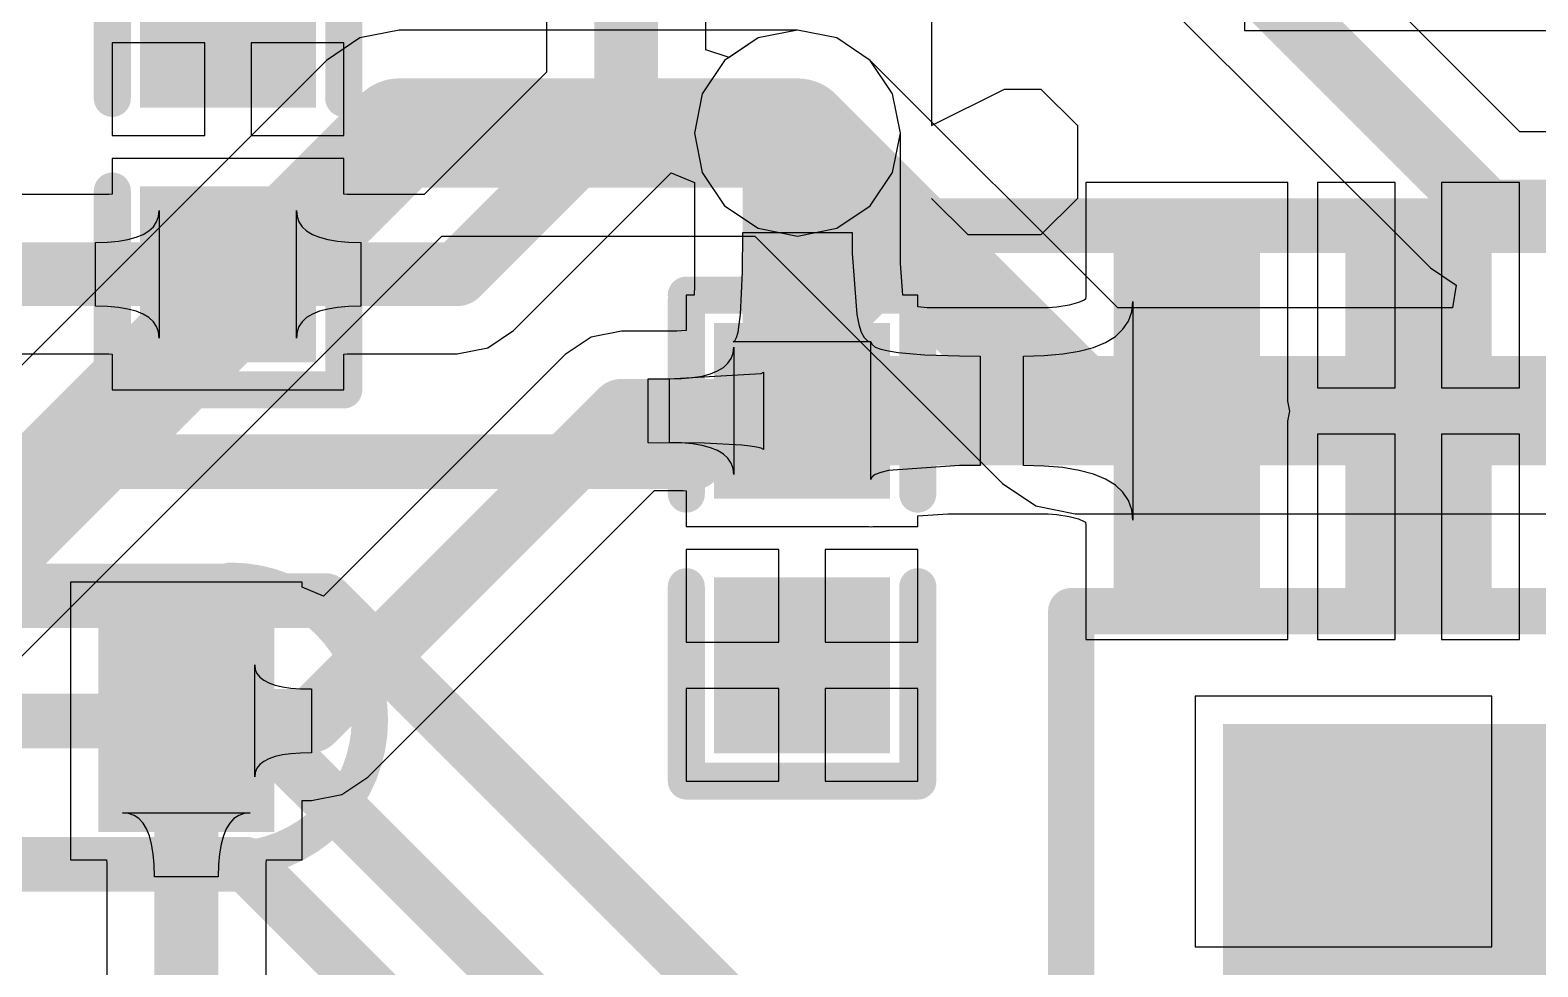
# Model space of a CAD drawing. Header units: millimetres. Extents: x 2.44 to 5.37, y 2.91 to 4.14.
# Drawn here: x 3.0812 to 3.407, y 3.4899 to 3.6922 of the extents above; entities that cross this region are included whole.
import ezdxf

# ---------------------------------------------------------------- set-up
doc = ezdxf.new("R2010")
doc.units = ezdxf.units.MM
doc.header["$MEASUREMENT"] = 0
for name, color, linetype in [('BottomLayer', 5, 'Continuous'), ('MidLayer1', 16, 'Continuous'), ('MidLayer2', 76, 'Continuous'), ('MultiLayer', 9, 'Continuous'), ('TopLayer', 1, 'Continuous'), ('TopOverlay', 2, 'Continuous'), ('TopPaste', 8, 'Continuous'), ('TopSolder', 216, 'Continuous'), ('ViaHoleLayer', 16, 'Continuous')]:
    doc.layers.add(name, color=color, linetype=linetype)

# ---------------------------------------------------------------- blocks, each defined once
blk = doc.blocks.new('C0603_2')
at = {"layer": 'TopLayer'}
for points in [[(-0.014, -0.008), (0.016, -0.008), (-0.014, 0.022), (0.016, 0.022)], [(0.041, -0.008), (0.071, -0.008), (0.041, 0.022), (0.071, 0.022)]]:
    blk.add_solid(points, dxfattribs=at)
at = {"layer": 'TopOverlay', "const_width": 0.008}
for points in [[(0.018, 0.032), (-0.024, 0.032)], [(-0.024, -0.018), (-0.024, 0.032)], [(0.038, 0.032), (0.08, 0.032)], [(0.081, -0.018), (0.081, 0.032)], [(0.018, -0.018), (-0.024, -0.018)], [(0.08, -0.018), (0.038, -0.018)]]:
    blk.add_lwpolyline(points, dxfattribs=at)
at = {"layer": 'TopOverlay', "const_width": 0.004}
for points in [[(-0.026, 0.032, 1), (-0.022, 0.032, 1)], [(-0.026, 0.032, 1), (-0.022, 0.032, 1)], [(0.016, 0.032, 1), (0.02, 0.032, 1)], [(0.036, 0.032, 1), (0.04, 0.032, 1)], [(0.078, 0.032, 1), (0.082, 0.032, 1)], [(0.079, 0.032, 1), (0.083, 0.032, 1)], [(-0.026, -0.018, 1), (-0.022, -0.018, 1)], [(-0.026, -0.018, 1), (-0.022, -0.018, 1)], [(0.016, -0.018, 1), (0.02, -0.018, 1)], [(0.036, -0.018, 1), (0.04, -0.018, 1)], [(0.078, -0.018, 1), (0.082, -0.018, 1)], [(0.079, -0.018, 1), (0.083, -0.018, 1)]]:
    blk.add_lwpolyline(points, format="xyb", close=True, dxfattribs=at)
at = {"layer": 'TopPaste'}
for points in [[(-0.014, -0.008), (0.016, -0.008), (-0.014, 0.022), (0.016, 0.022)], [(0.041, -0.008), (0.071, -0.008), (0.041, 0.022), (0.071, 0.022)]]:
    blk.add_solid(points, dxfattribs=at)
at = {"layer": 'TopSolder'}
for points in [[(-0.018, -0.012), (0.02, -0.012), (-0.018, 0.026), (0.02, 0.026)], [(0.037, -0.012), (0.075, -0.012), (0.037, 0.026), (0.075, 0.026)]]:
    blk.add_solid(points, dxfattribs=at)
blk = doc.blocks.new('C0603_12')
at = {"layer": 'TopLayer'}
for points in [[(-0.014, -0.008), (0.016, -0.008), (-0.014, 0.022), (0.016, 0.022)], [(0.041, -0.008), (0.071, -0.008), (0.041, 0.022), (0.071, 0.022)]]:
    blk.add_solid(points, dxfattribs=at)
at = {"layer": 'TopOverlay', "const_width": 0.008}
for points in [[(-0.024, 0.032), (0.018, 0.032)], [(-0.024, 0.032), (-0.024, -0.018)], [(0.038, 0.032), (0.08, 0.032)], [(0.081, 0.032), (0.081, -0.018)], [(-0.024, -0.018), (0.018, -0.018)], [(0.038, -0.018), (0.08, -0.018)]]:
    blk.add_lwpolyline(points, dxfattribs=at)
at = {"layer": 'TopOverlay', "const_width": 0.004}
for points in [[(-0.026, 0.032, 1), (-0.022, 0.032, 1)], [(-0.026, 0.032, 1), (-0.022, 0.032, 1)], [(0.016, 0.032, 1), (0.02, 0.032, 1)], [(0.036, 0.032, 1), (0.04, 0.032, 1)], [(0.078, 0.032, 1), (0.082, 0.032, 1)], [(0.079, 0.032, 1), (0.083, 0.032, 1)], [(-0.026, -0.018, 1), (-0.022, -0.018, 1)], [(-0.026, -0.018, 1), (-0.022, -0.018, 1)], [(0.016, -0.018, 1), (0.02, -0.018, 1)], [(0.036, -0.018, 1), (0.04, -0.018, 1)], [(0.078, -0.018, 1), (0.082, -0.018, 1)], [(0.079, -0.018, 1), (0.083, -0.018, 1)]]:
    blk.add_lwpolyline(points, format="xyb", close=True, dxfattribs=at)
at = {"layer": 'TopPaste'}
for points in [[(-0.014, -0.008), (0.016, -0.008), (-0.014, 0.022), (0.016, 0.022)], [(0.041, -0.008), (0.071, -0.008), (0.041, 0.022), (0.071, 0.022)]]:
    blk.add_solid(points, dxfattribs=at)
at = {"layer": 'TopSolder'}
for points in [[(-0.018, -0.012), (0.02, -0.012), (-0.018, 0.026), (0.02, 0.026)], [(0.037, -0.012), (0.075, -0.012), (0.037, 0.026), (0.075, 0.026)]]:
    blk.add_solid(points, dxfattribs=at)
blk = doc.blocks.new('LED_16')
at = {"layer": 'TopLayer'}
for points in [[(-0.045, -0.02), (-0.015, -0.02), (-0.045, 0.02), (-0.015, 0.02)], [(0.015, -0.02), (0.045, -0.02), (0.015, 0.02), (0.045, 0.02)]]:
    blk.add_solid(points, dxfattribs=at)
at = {"layer": 'TopOverlay'}
for points, const_width in [([(-0.09031, 0.01956), (-0.09031, 0.02956)], 0.01), ([(-0.03925, 0.03), (0.03949, 0.03)], 0.00787), ([(-0.09031, -0.03044), (-0.09031, 0.01956)], 0.01), ([(-0.03925, -0.03), (0.03949, -0.03)], 0.00787)]:
    blk.add_lwpolyline(points, dxfattribs=dict(at, const_width=const_width))
for points, const_width in [([(-0.09281, 0.02956, 1), (-0.08781, 0.02956, 1)], 0.005), ([(-0.04122, 0.03, 1), (-0.03728, 0.03, 1)], 0.00394), ([(-0.04122, 0.03, 1), (-0.03728, 0.03, 1)], 0.00394), ([(0.03752, 0.03028, 1), (0.04146, 0.03028, 1)], 0.00394), ([(0.03752, 0.03, 1), (0.04146, 0.03, 1)], 0.00394), ([(-0.09281, 0.01956, 1), (-0.08781, 0.01956, 1)], 0.005), ([(-0.09281, 0.01956, 1), (-0.08781, 0.01956, 1)], 0.005), ([(-0.09281, -0.03044, 1), (-0.08781, -0.03044, 1)], 0.005), ([(-0.04122, -0.03, 1), (-0.03728, -0.03, 1)], 0.00394), ([(-0.04122, -0.03028, 1), (-0.03728, -0.03028, 1)], 0.00394), ([(0.03752, -0.03, 1), (0.04146, -0.03, 1)], 0.00394), ([(0.03752, -0.03, 1), (0.04146, -0.03, 1)], 0.00394)]:
    blk.add_lwpolyline(points, format="xyb", close=True, dxfattribs=dict(at, const_width=const_width))
at = {"layer": 'TopOverlay', "const_width": 0.00787}
for points in [[(-0.03925, -0.03028, -1), (-0.03925, 0.03)], [(0.03949, 0.03028, -1), (0.03949, -0.03)]]:
    blk.add_lwpolyline(points, format="xyb", dxfattribs=at)
at = {"layer": 'TopPaste'}
for points in [[(-0.045, -0.02), (-0.015, -0.02), (-0.045, 0.02), (-0.015, 0.02)], [(0.015, -0.02), (0.045, -0.02), (0.015, 0.02), (0.045, 0.02)]]:
    blk.add_solid(points, dxfattribs=at)
at = {"layer": 'TopSolder'}
for points in [[(-0.049, -0.024), (-0.011, -0.024), (-0.049, 0.024), (-0.011, 0.024)], [(0.011, -0.024), (0.049, -0.024), (0.011, 0.024), (0.049, 0.024)]]:
    blk.add_solid(points, dxfattribs=at)
blk = doc.blocks.new('TP4056_44')
at = {"layer": 'TopLayer'}
for points in [[(-0.15731, 0.11834), (-0.07857, 0.11834), (-0.15731, 0.14196), (-0.07857, 0.14196)], [(0.0808, 0.11834), (0.15954, 0.11834), (0.0808, 0.14196), (0.15954, 0.14196)], [(-0.04636, -0.00806), (0.05206, -0.00806), (-0.04636, 0.11006), (0.05206, 0.11006)], [(-0.15731, 0.06834), (-0.07857, 0.06834), (-0.15731, 0.09196), (-0.07857, 0.09196)], [(0.0808, 0.06834), (0.15954, 0.06834), (0.0808, 0.09196), (0.15954, 0.09196)], [(-0.15731, 0.01834), (-0.07857, 0.01834), (-0.15731, 0.04196), (-0.07857, 0.04196)], [(0.0808, 0.01834), (0.15954, 0.01834), (0.0808, 0.04196), (0.15954, 0.04196)], [(-0.15731, -0.03166), (-0.07857, -0.03166), (-0.15731, -0.00804), (-0.07857, -0.00804)], [(0.0808, -0.03166), (0.15954, -0.03166), (0.0808, -0.00804), (0.15954, -0.00804)]]:
    blk.add_solid(points, dxfattribs=at)
at = {"layer": 'TopOverlay', "const_width": 0.01}
for points in [[(-0.02215, 0.15515), (-0.07471, 0.15515)], [(-0.07471, -0.04485), (-0.07471, 0.15515)], [(0.07647, 0.15515), (0.02785, 0.15515)], [(0.07647, -0.04485), (0.07647, 0.15515)], [(0.07647, -0.04485), (-0.07471, -0.04485)]]:
    blk.add_lwpolyline(points, dxfattribs=at)
at = {"layer": 'TopOverlay', "const_width": 0.005}
for points in [[(-0.07721, 0.15515, 1), (-0.07221, 0.15515, 1)], [(-0.07721, 0.15515, 1), (-0.07221, 0.15515, 1)], [(-0.02465, 0.15515, 1), (-0.01965, 0.15515, 1)], [(-0.02465, 0.15515, 1), (-0.01965, 0.15515, 1)], [(0.02535, 0.15515, 1), (0.03035, 0.15515, 1)], [(0.02535, 0.15515, 1), (0.03035, 0.15515, 1)], [(0.07397, 0.15515, 1), (0.07897, 0.15515, 1)], [(0.07397, 0.15515, 1), (0.07897, 0.15515, 1)], [(-0.07721, -0.04485, 1), (-0.07221, -0.04485, 1)], [(-0.07721, -0.04485, 1), (-0.07221, -0.04485, 1)], [(0.07397, -0.04485, 1), (0.07897, -0.04485, 1)], [(0.07397, -0.04485, 1), (0.07897, -0.04485, 1)]]:
    blk.add_lwpolyline(points, format="xyb", close=True, dxfattribs=at)
at = {"layer": 'TopOverlay', "const_width": 0.01}
blk.add_lwpolyline([(0.02785, 0.15515, -1), (-0.02215, 0.15515)], format="xyb", dxfattribs=at)
at = {"layer": 'TopPaste'}
for points in [[(-0.15731, 0.11834), (-0.07857, 0.11834), (-0.15731, 0.14196), (-0.07857, 0.14196)], [(0.0808, 0.11834), (0.15954, 0.11834), (0.0808, 0.14196), (0.15954, 0.14196)], [(-0.04636, -0.00806), (0.05206, -0.00806), (-0.04636, 0.11006), (0.05206, 0.11006)], [(-0.15731, 0.06834), (-0.07857, 0.06834), (-0.15731, 0.09196), (-0.07857, 0.09196)], [(0.0808, 0.06834), (0.15954, 0.06834), (0.0808, 0.09196), (0.15954, 0.09196)], [(-0.15731, 0.01834), (-0.07857, 0.01834), (-0.15731, 0.04196), (-0.07857, 0.04196)], [(0.0808, 0.01834), (0.15954, 0.01834), (0.0808, 0.04196), (0.15954, 0.04196)], [(-0.15731, -0.03166), (-0.07857, -0.03166), (-0.15731, -0.00804), (-0.07857, -0.00804)], [(0.0808, -0.03166), (0.15954, -0.03166), (0.0808, -0.00804), (0.15954, -0.00804)]]:
    blk.add_solid(points, dxfattribs=at)
at = {"layer": 'TopSolder'}
for points in [[(-0.16131, 0.11434), (-0.07457, 0.11434), (-0.16131, 0.14596), (-0.07457, 0.14596)], [(0.0768, 0.11434), (0.16354, 0.11434), (0.0768, 0.14596), (0.16354, 0.14596)], [(-0.05036, -0.01206), (0.05606, -0.01206), (-0.05036, 0.11406), (0.05606, 0.11406)], [(-0.16131, 0.06434), (-0.07457, 0.06434), (-0.16131, 0.09596), (-0.07457, 0.09596)], [(0.0768, 0.06434), (0.16354, 0.06434), (0.0768, 0.09596), (0.16354, 0.09596)], [(-0.16131, 0.01434), (-0.07457, 0.01434), (-0.16131, 0.04596), (-0.07457, 0.04596)], [(0.0768, 0.01434), (0.16354, 0.01434), (0.0768, 0.04596), (0.16354, 0.04596)], [(-0.16131, -0.03566), (-0.07457, -0.03566), (-0.16131, -0.00404), (-0.07457, -0.00404)], [(0.0768, -0.03566), (0.16354, -0.03566), (0.0768, -0.00404), (0.16354, -0.00404)]]:
    blk.add_solid(points, dxfattribs=at)

msp = doc.modelspace()

# ---------------------------------------------------------------- linework, layer by layer
at = {"layer": 'BottomLayer'}
for p, q in [((3.40305, 3.6703), (3.34018, 3.73318)), ((3.32087, 3.70378), (3.38374, 3.6409)), ((3.15249, 3.69055), (3.14528, 3.68572)), ((3.161, 3.69224), (3.15249, 3.69055)), ((3.247, 3.69224), (3.161, 3.69224)), ((3.161, 3.69224), (3.161, 3.69224)), ((3.25551, 3.69055), (3.247, 3.69224)), ((3.247, 3.69224), (3.247, 3.69224)), ((3.26272, 3.68572), (3.25551, 3.69055)), ((3.14527, 3.68572), (2.98428, 3.52472)), ((3.14528, 3.68572), (3.14527, 3.68572)), ((3.31621, 3.63224), (3.26272, 3.68572)), ((3.70317, 3.6703), (3.40305, 3.6703)), ((3.02224, 3.49979), (3.17021, 3.64776)), ((3.17021, 3.64776), (3.23779, 3.64776)), ((3.23779, 3.64776), (3.29127, 3.59428)), ((3.38374, 3.6409), (3.38933, 3.63717)), ((3.38933, 3.63717), (3.38849, 3.63224)), ((3.38849, 3.63224), (3.31621, 3.63224)), ((3.29127, 3.59428), (3.29128, 3.59428)), ((3.29128, 3.59428), (3.29849, 3.58945)), ((3.29849, 3.58945), (3.307, 3.58776)), ((3.307, 3.58776), (3.307, 3.58776)), ((3.307, 3.58776), (3.45279, 3.58776))]:
    msp.add_line(p, q, dxfattribs=at)
for points, const_width in [([(3.328, 3.721), (3.39592, 3.65308)], 0.01378), ([(3, 3.509), (3.161, 3.67)], 0.02362), ([(3.161, 3.67), (3.247, 3.67)], 0.02362), ([(3.247, 3.67), (3.307, 3.61)], 0.02362), ([(3.39592, 3.65308), (3.76309, 3.65308)], 0.01378), ([(3.307, 3.61), (3.462, 3.61)], 0.02362)]:
    msp.add_lwpolyline(points, dxfattribs=dict(at, const_width=const_width))
for points, const_width in [([(3.15509, 3.67, 1), (3.16691, 3.67, 1)], 0.01181), ([(3.15509, 3.67, 1), (3.16691, 3.67, 1)], 0.01181), ([(3.24109, 3.67, 1), (3.25291, 3.67, 1)], 0.01181), ([(3.24109, 3.67, 1), (3.25291, 3.67, 1)], 0.01181), ([(3.24109, 3.67, 1), (3.25291, 3.67, 1)], 0.01181), ([(3.39248, 3.65308, 1), (3.39937, 3.65308, 1)], 0.00689), ([(3.39248, 3.65308, 1), (3.39937, 3.65308, 1)], 0.00689), ([(3.30109, 3.61, 1), (3.31291, 3.61, 1)], 0.01181), ([(3.30109, 3.61, 1), (3.31291, 3.61, 1)], 0.01181)]:
    msp.add_lwpolyline(points, format="xyb", close=True, dxfattribs=dict(at, const_width=const_width))
at = {"layer": 'MidLayer1'}
for p, q in [((3.23849, 3.69055), (3.23128, 3.68572)), ((3.247, 3.69224), (3.23849, 3.69055)), ((3.25551, 3.69055), (3.247, 3.69224)), ((3.26272, 3.68572), (3.25551, 3.69055)), ((3.23128, 3.68572), (3.22645, 3.67851)), ((3.26755, 3.67851), (3.26272, 3.68572)), ((3.22645, 3.67851), (3.22476, 3.67)), ((3.26924, 3.67), (3.26755, 3.67851)), ((3.22476, 3.67), (3.22645, 3.66149)), ((3.26755, 3.66149), (3.26924, 3.67)), ((3.22645, 3.66149), (3.23128, 3.65428)), ((3.26272, 3.65428), (3.26755, 3.66149)), ((3.23128, 3.65428), (3.23849, 3.64945)), ((3.25551, 3.64945), (3.26272, 3.65428)), ((3.23849, 3.64945), (3.247, 3.64776)), ((3.247, 3.64776), (3.25551, 3.64945))]:
    msp.add_line(p, q, dxfattribs=at)
at = {"layer": 'MidLayer1', "const_width": 0.01181}
msp.add_lwpolyline([(3.24109, 3.67, 1), (3.25291, 3.67, 1)], format="xyb", close=True, dxfattribs=at)
at = {"layer": 'MidLayer2'}
for points, const_width in [([(3.24109, 3.67, 1), (3.25291, 3.67, 1)], 0.01181), ([(3.27305, 3.65, 1), (3.27895, 3.65, 1)], 0.00591), ([(3.27305, 3.65, 1), (3.27895, 3.65, 1)], 0.00591), ([(3.22205, 3.599, 1), (3.22795, 3.599, 1)], 0.00591), ([(3.22205, 3.599, 1), (3.22795, 3.599, 1)], 0.00591), ([(3.14205, 3.569, 1), (3.14795, 3.569, 1)], 0.00591), ([(3.14205, 3.569, 1), (3.14795, 3.569, 1)], 0.00591), ([(3.12605, 3.543, 1), (3.13195, 3.543, 1)], 0.00591), ([(3.12605, 3.543, 1), (3.13195, 3.543, 1)], 0.00591), ([(3.12505, 3.512, 1), (3.13095, 3.512, 1)], 0.00591), ([(3.12505, 3.512, 1), (3.13095, 3.512, 1)], 0.00591)]:
    msp.add_lwpolyline(points, format="xyb", close=True, dxfattribs=dict(at, const_width=const_width))
at = {"layer": 'MidLayer2', "const_width": 0.01181}
for points in [[(3.225, 3.599), (3.276, 3.65)], [(3.276, 3.65), (3.865, 3.65)], [(2.981, 3.599), (3.225, 3.599)], [(2.653, 3.569), (3.145, 3.569)], [(3.145, 3.569), (3.434, 3.28)], [(2.673, 3.543), (3.129, 3.543)], [(3.129, 3.543), (3.421, 3.251)], [(2.703, 3.512), (3.128, 3.512)], [(3.128, 3.512), (3.413, 3.227)]]:
    msp.add_lwpolyline(points, dxfattribs=at)
at = {"layer": 'MultiLayer', "const_width": 0.01181}
msp.add_lwpolyline([(3.24109, 3.67, 1), (3.25291, 3.67, 1)], format="xyb", close=True, dxfattribs=at)
at = {"layer": 'TopLayer'}
for p, q in [((3.3436, 3.81061), (3.3436, 3.69218)), ((3.19278, 3.70678), (3.19278, 3.68313)), ((3.22722, 3.68797), (3.22722, 3.70746)), ((3.23849, 3.69055), (3.23222, 3.68636)), ((3.247, 3.69224), (3.23849, 3.69055)), ((3.25551, 3.69055), (3.247, 3.69224)), ((3.26272, 3.68572), (3.25551, 3.69055)), ((3.3436, 3.69218), (3.42671, 3.69218)), ((3.119, 3.6895), (3.099, 3.6895)), ((3.099, 3.6895), (3.099, 3.6695)), ((3.119, 3.6695), (3.119, 3.6895)), ((3.149, 3.6895), (3.129, 3.6895)), ((3.129, 3.6895), (3.129, 3.6695)), ((3.149, 3.6695), (3.149, 3.6895)), ((3.23222, 3.68636), (3.22722, 3.68797)), ((3.26755, 3.67851), (3.26272, 3.68572)), ((3.19278, 3.68313), (3.16637, 3.65672)), ((3.26924, 3.67), (3.26755, 3.67851)), ((3.099, 3.6695), (3.119, 3.6695)), ((3.129, 3.6695), (3.149, 3.6695)), ((3.26924, 3.64181), (3.26924, 3.67)), ((3.149, 3.6645), (3.099, 3.6645)), ((3.099, 3.6645), (3.099, 3.65679)), ((3.149, 3.65678), (3.149, 3.6645)), ((3.18568, 3.62732), (3.21976, 3.66141)), ((3.21976, 3.66141), (3.22476, 3.65934)), ((3.22476, 3.65934), (3.22476, 3.63709)), ((3.35296, 3.65931), (3.30934, 3.65931)), ((3.30934, 3.65931), (3.30934, 3.63475)), ((3.35296, 3.61209), (3.35296, 3.65931)), ((3.37615, 3.65931), (3.35934, 3.65931)), ((3.35934, 3.65931), (3.35934, 3.61494)), ((3.37615, 3.61494), (3.37615, 3.65931)), ((3.40296, 3.65931), (3.38615, 3.65931)), ((3.38615, 3.65931), (3.38615, 3.61494)), ((3.40296, 3.61494), (3.40296, 3.65931)), ((3.09826, 3.65672), (3.07474, 3.65672)), ((3.099, 3.65679), (3.09826, 3.65672)), ((3.14971, 3.65672), (3.149, 3.65678)), ((3.16637, 3.65672), (3.14971, 3.65672)), ((3.10857, 3.6508), (3.10898, 3.65197)), ((3.10898, 3.65197), (3.10912, 3.65328)), ((3.10912, 3.65328), (3.10912, 3.62572)), ((3.13876, 3.62572), (3.13876, 3.65328)), ((3.13876, 3.65328), (3.1389, 3.65197)), ((3.1389, 3.65197), (3.13932, 3.6508)), ((3.10416, 3.64749), (3.10568, 3.64811)), ((3.10568, 3.64811), (3.10692, 3.64887)), ((3.10692, 3.64887), (3.10788, 3.64977)), ((3.10788, 3.64977), (3.10857, 3.6508)), ((3.13932, 3.6508), (3.14001, 3.64977)), ((3.14001, 3.64977), (3.14098, 3.64887)), ((3.14098, 3.64887), (3.14223, 3.64811)), ((3.14223, 3.64811), (3.14376, 3.64749)), ((3.23511, 3.64), (3.23519, 3.6485)), ((3.23519, 3.6485), (3.25881, 3.6485)), ((3.25881, 3.6485), (3.25885, 3.64401)), ((3.09534, 3.64639), (3.09796, 3.64646)), ((3.09534, 3.63261), (3.09534, 3.64639)), ((3.09796, 3.64646), (3.1003, 3.64666)), ((3.1003, 3.64666), (3.10237, 3.64701)), ((3.10237, 3.64701), (3.10416, 3.64749)), ((3.14376, 3.64749), (3.14557, 3.64701)), ((3.14557, 3.64701), (3.14766, 3.64666)), ((3.14766, 3.64666), (3.15002, 3.64646)), ((3.15002, 3.64646), (3.15266, 3.64639)), ((3.15266, 3.64639), (3.15266, 3.63261)), ((3.25885, 3.64401), (3.25983, 3.63079)), ((3.26974, 3.635), (3.26924, 3.64181)), ((3.23467, 3.63079), (3.23511, 3.64)), ((3.22466, 3.635), (3.223, 3.635)), ((3.223, 3.635), (3.223, 3.62734)), ((3.22476, 3.63709), (3.22466, 3.635)), ((3.273, 3.635), (3.26974, 3.635)), ((3.273, 3.63245), (3.273, 3.635)), ((3.09796, 3.63254), (3.09534, 3.63261)), ((3.1003, 3.63233), (3.09796, 3.63254)), ((3.10237, 3.63199), (3.1003, 3.63233)), ((3.10416, 3.63151), (3.10237, 3.63199)), ((3.14557, 3.63199), (3.14376, 3.63151)), ((3.14766, 3.63233), (3.14557, 3.63199)), ((3.15002, 3.63254), (3.14766, 3.63233)), ((3.15266, 3.63261), (3.15002, 3.63254)), ((3.27506, 3.63227), (3.273, 3.63245)), ((3.276, 3.63224), (3.27506, 3.63227)), ((3.30116, 3.63224), (3.276, 3.63224)), ((3.30305, 3.63241), (3.30116, 3.63224)), ((3.30572, 3.63285), (3.30305, 3.63241)), ((3.30769, 3.63338), (3.30572, 3.63285)), ((3.30894, 3.63389), (3.30769, 3.63338)), ((3.30926, 3.63409), (3.30894, 3.63389)), ((3.30932, 3.63469), (3.30926, 3.63409)), ((3.30934, 3.63475), (3.30932, 3.63469)), ((3.31922, 3.63138), (3.31946, 3.63362)), ((3.31946, 3.63362), (3.31946, 3.58638)), ((3.10568, 3.63089), (3.10416, 3.63151)), ((3.10692, 3.63013), (3.10568, 3.63089)), ((3.10788, 3.62923), (3.10692, 3.63013)), ((3.10857, 3.6282), (3.10788, 3.62923)), ((3.14001, 3.62923), (3.13932, 3.6282)), ((3.14098, 3.63013), (3.14001, 3.62923)), ((3.14223, 3.63089), (3.14098, 3.63013)), ((3.14376, 3.63151), (3.14223, 3.63089)), ((3.23418, 3.62701), (3.23444, 3.62866)), ((3.23444, 3.62866), (3.23467, 3.63079)), ((3.25983, 3.63079), (3.26028, 3.62866)), ((3.26028, 3.62866), (3.2608, 3.62701)), ((3.31733, 3.6276), (3.31851, 3.62937)), ((3.31851, 3.62937), (3.31922, 3.63138)), ((3.10898, 3.62703), (3.10857, 3.6282)), ((3.10912, 3.62572), (3.10898, 3.62703)), ((3.1389, 3.62703), (3.13876, 3.62572)), ((3.13932, 3.6282), (3.1389, 3.62703)), ((3.18009, 3.62359), (3.18568, 3.62732)), ((3.20241, 3.62591), (3.19682, 3.62218)), ((3.209, 3.62722), (3.20241, 3.62591)), ((3.22098, 3.62722), (3.209, 3.62722)), ((3.223, 3.62734), (3.22098, 3.62722)), ((3.23312, 3.62488), (3.23351, 3.62512)), ((3.23351, 3.62512), (3.23386, 3.62582)), ((3.23386, 3.62582), (3.23418, 3.62701)), ((3.2608, 3.62701), (3.26142, 3.62582)), ((3.26142, 3.62582), (3.26211, 3.62512)), ((3.26211, 3.62512), (3.26288, 3.62488)), ((3.31355, 3.62476), (3.31568, 3.62606)), ((3.31568, 3.62606), (3.31733, 3.6276)), ((3.07474, 3.62228), (3.09826, 3.62228)), ((3.09826, 3.62228), (3.099, 3.62221)), ((3.099, 3.62221), (3.099, 3.6145)), ((3.19682, 3.62218), (3.14462, 3.56997)), ((3.149, 3.62222), (3.14971, 3.62228)), ((3.149, 3.6145), (3.149, 3.62222)), ((3.14971, 3.62228), (3.1735, 3.62228)), ((3.1735, 3.62228), (3.18009, 3.62359)), ((3.23268, 3.6213), (3.2331, 3.62247)), ((3.2331, 3.62247), (3.23324, 3.62378)), ((3.26288, 3.62488), (3.23312, 3.62488)), ((3.23324, 3.62378), (3.23324, 3.59622)), ((3.26288, 3.59512), (3.26288, 3.62488)), ((3.26288, 3.62488), (3.26312, 3.6243)), ((3.26312, 3.6243), (3.26382, 3.62378)), ((3.26382, 3.62378), (3.26501, 3.62331)), ((3.26501, 3.62331), (3.26666, 3.62292)), ((3.26666, 3.62292), (3.26879, 3.62258)), ((3.26879, 3.62258), (3.27445, 3.62209)), ((3.27445, 3.62209), (3.28201, 3.62184)), ((3.28201, 3.62184), (3.2865, 3.62181)), ((3.29584, 3.62181), (3.30032, 3.62193)), ((3.30032, 3.62193), (3.30434, 3.62228)), ((3.30434, 3.62228), (3.30788, 3.62287)), ((3.30788, 3.62287), (3.31095, 3.6237)), ((3.31095, 3.6237), (3.31355, 3.62476)), ((3.22824, 3.61799), (3.22977, 3.61861)), ((3.22977, 3.61861), (3.23102, 3.61937)), ((3.23102, 3.61937), (3.23199, 3.62027)), ((3.23199, 3.62027), (3.23268, 3.6213)), ((3.2865, 3.62181), (3.2865, 3.59819)), ((3.29584, 3.59819), (3.29584, 3.62181)), ((3.21478, 3.61689), (3.21925, 3.6169)), ((3.21478, 3.61689), (3.21925, 3.6169)), ((3.21478, 3.60311), (3.21478, 3.61689)), ((3.21478, 3.60311), (3.21478, 3.61689)), ((3.21925, 3.6169), (3.23914, 3.61808)), ((3.21925, 3.6169), (3.23914, 3.61808)), ((3.21934, 3.61689), (3.22198, 3.61696)), ((3.21934, 3.60311), (3.21934, 3.61689)), ((3.22198, 3.61696), (3.22434, 3.61717)), ((3.22434, 3.61717), (3.22643, 3.61751)), ((3.22643, 3.61751), (3.22824, 3.61799)), ((3.23914, 3.61808), (3.23965, 3.61836)), ((3.23914, 3.61808), (3.23965, 3.61836)), ((3.23965, 3.61836), (3.23965, 3.60164)), ((3.23965, 3.61836), (3.23965, 3.60164)), ((3.099, 3.6145), (3.149, 3.6145)), ((3.35339, 3.60994), (3.35296, 3.61209)), ((3.35934, 3.61494), (3.37615, 3.61494)), ((3.38615, 3.61494), (3.40296, 3.61494)), ((3.35296, 3.60779), (3.35339, 3.60994)), ((3.35296, 3.56057), (3.35296, 3.60779)), ((3.22685, 3.60298), (3.21478, 3.60311)), ((3.22685, 3.60298), (3.21478, 3.60311)), ((3.22198, 3.60304), (3.21934, 3.60311)), ((3.22434, 3.60283), (3.22198, 3.60304)), ((3.22643, 3.60249), (3.22434, 3.60283)), ((3.22824, 3.60201), (3.22643, 3.60249)), ((3.23497, 3.60258), (3.22685, 3.60298)), ((3.23497, 3.60258), (3.22685, 3.60298)), ((3.2368, 3.60239), (3.23497, 3.60258)), ((3.2368, 3.60239), (3.23497, 3.60258)), ((3.23819, 3.60217), (3.2368, 3.60239)), ((3.23819, 3.60217), (3.2368, 3.60239)), ((3.37615, 3.60494), (3.35934, 3.60494)), ((3.35934, 3.60494), (3.35934, 3.56057)), ((3.37615, 3.56057), (3.37615, 3.60494)), ((3.40296, 3.60494), (3.38615, 3.60494)), ((3.38615, 3.60494), (3.38615, 3.56057)), ((3.40296, 3.56057), (3.40296, 3.60494)), ((3.22977, 3.60139), (3.22824, 3.60201)), ((3.23102, 3.60063), (3.22977, 3.60139)), ((3.23199, 3.59973), (3.23102, 3.60063)), ((3.23268, 3.5987), (3.23199, 3.59973)), ((3.23914, 3.60192), (3.23819, 3.60217)), ((3.23914, 3.60192), (3.23819, 3.60217)), ((3.23965, 3.60164), (3.23914, 3.60192)), ((3.23965, 3.60164), (3.23914, 3.60192)), ((3.2331, 3.59753), (3.23268, 3.5987)), ((3.23324, 3.59622), (3.2331, 3.59753)), ((3.26382, 3.59622), (3.26312, 3.5957)), ((3.26501, 3.59669), (3.26382, 3.59622)), ((3.26666, 3.59708), (3.26501, 3.59669)), ((3.28201, 3.59816), (3.26666, 3.59708)), ((3.2865, 3.59819), (3.28201, 3.59816)), ((3.30032, 3.59807), (3.29584, 3.59819)), ((3.30434, 3.59772), (3.30032, 3.59807)), ((3.30788, 3.59713), (3.30434, 3.59772)), ((3.31095, 3.5963), (3.30788, 3.59713)), ((3.31355, 3.59524), (3.31095, 3.5963)), ((3.15418, 3.53082), (3.21613, 3.59278)), ((3.21613, 3.59278), (3.22229, 3.59278)), ((3.22229, 3.59278), (3.223, 3.59272)), ((3.223, 3.59272), (3.223, 3.585)), ((3.26312, 3.5957), (3.26288, 3.59512)), ((3.31568, 3.59394), (3.31355, 3.59524)), ((3.31733, 3.5924), (3.31568, 3.59394)), ((3.31851, 3.59063), (3.31733, 3.5924)), ((3.31922, 3.58862), (3.31851, 3.59063)), ((3.273, 3.58731), (3.2795, 3.58776)), ((3.273, 3.585), (3.273, 3.58731)), ((3.2795, 3.58776), (3.30116, 3.58776)), ((3.30116, 3.58776), (3.30305, 3.58759)), ((3.30305, 3.58759), (3.30572, 3.58715)), ((3.30572, 3.58715), (3.30769, 3.58662)), ((3.30769, 3.58662), (3.30894, 3.58611)), ((3.30894, 3.58611), (3.30926, 3.58591)), ((3.31946, 3.58638), (3.31922, 3.58862)), ((3.223, 3.585), (3.2625, 3.585)), ((3.2625, 3.585), (3.26288, 3.58492)), ((3.26288, 3.58492), (3.26292, 3.58493)), ((3.26292, 3.58493), (3.26296, 3.58492)), ((3.26296, 3.58492), (3.26332, 3.585)), ((3.26332, 3.585), (3.273, 3.585)), ((3.30926, 3.58591), (3.30932, 3.58531)), ((3.30932, 3.58531), (3.30934, 3.58525)), ((3.30934, 3.58525), (3.30934, 3.56057)), ((3.243, 3.58), (3.223, 3.58)), ((3.223, 3.58), (3.223, 3.56)), ((3.243, 3.56), (3.243, 3.58)), ((3.273, 3.58), (3.253, 3.58)), ((3.253, 3.58), (3.253, 3.56)), ((3.273, 3.56), (3.273, 3.58)), ((3.14, 3.573), (3.09, 3.573)), ((3.09, 3.573), (3.09, 3.513)), ((3.14, 3.57189), (3.14, 3.573)), ((3.14462, 3.56997), (3.14, 3.57189)), ((3.223, 3.56), (3.243, 3.56)), ((3.253, 3.56), (3.273, 3.56)), ((3.30934, 3.56057), (3.35296, 3.56057)), ((3.35934, 3.56057), (3.37615, 3.56057)), ((3.38615, 3.56057), (3.40296, 3.56057)), ((3.12976, 3.53088), (3.12976, 3.55512)), ((3.12976, 3.55512), (3.12988, 3.55413)), ((3.12988, 3.55413), (3.13025, 3.55324)), ((3.13025, 3.55324), (3.13086, 3.55245)), ((3.13086, 3.55245), (3.13172, 3.55177)), ((3.13172, 3.55177), (3.13282, 3.5512)), ((3.13282, 3.5512), (3.13417, 3.55073)), ((3.13417, 3.55073), (3.13576, 3.55036)), ((3.13576, 3.55036), (3.13759, 3.5501)), ((3.13759, 3.5501), (3.13967, 3.54994)), ((3.13967, 3.54994), (3.142, 3.54989)), ((3.142, 3.54989), (3.142, 3.53611)), ((3.243, 3.55), (3.223, 3.55)), ((3.223, 3.55), (3.223, 3.53)), ((3.243, 3.53), (3.243, 3.55)), ((3.273, 3.55), (3.253, 3.55)), ((3.253, 3.55), (3.253, 3.53)), ((3.273, 3.53), (3.273, 3.55)), ((3.397, 3.54836), (3.33294, 3.54836)), ((3.33294, 3.54836), (3.33294, 3.49415)), ((3.397, 3.49415), (3.397, 3.54836)), ((3.13172, 3.53423), (3.13086, 3.53355)), ((3.13282, 3.5348), (3.13172, 3.53423)), ((3.13417, 3.53527), (3.13282, 3.5348)), ((3.13576, 3.53564), (3.13417, 3.53527)), ((3.13759, 3.5359), (3.13576, 3.53564)), ((3.13967, 3.53606), (3.13759, 3.5359)), ((3.142, 3.53611), (3.13967, 3.53606)), ((3.12988, 3.53187), (3.12976, 3.53088)), ((3.13025, 3.53276), (3.12988, 3.53187)), ((3.13086, 3.53355), (3.13025, 3.53276)), ((3.14859, 3.52709), (3.15418, 3.53082)), ((3.223, 3.53), (3.243, 3.53)), ((3.253, 3.53), (3.273, 3.53)), ((3.14, 3.513), (3.14, 3.52578)), ((3.14, 3.52578), (3.142, 3.52578)), ((3.142, 3.52578), (3.14859, 3.52709)), ((3.10253, 3.52298), (3.10122, 3.52312)), ((3.10122, 3.52312), (3.12878, 3.52312)), ((3.1037, 3.52257), (3.10253, 3.52298)), ((3.10473, 3.52188), (3.1037, 3.52257)), ((3.10563, 3.52092), (3.10473, 3.52188)), ((3.10639, 3.51968), (3.10563, 3.52092)), ((3.12437, 3.52092), (3.12361, 3.51968)), ((3.12527, 3.52188), (3.12437, 3.52092)), ((3.1263, 3.52257), (3.12527, 3.52188)), ((3.12747, 3.52298), (3.1263, 3.52257)), ((3.12878, 3.52312), (3.12747, 3.52298)), ((3.10701, 3.51816), (3.10639, 3.51968)), ((3.10749, 3.51637), (3.10701, 3.51816)), ((3.12299, 3.51816), (3.12251, 3.51637)), ((3.12361, 3.51968), (3.12299, 3.51816)), ((3.10783, 3.5143), (3.10749, 3.51637)), ((3.12251, 3.51637), (3.12217, 3.5143)), ((3.09, 3.513), (3.09771, 3.513)), ((3.09771, 3.513), (3.09778, 3.51226)), ((3.09778, 3.51226), (3.09778, 3.48171)), ((3.10804, 3.51196), (3.10783, 3.5143)), ((3.10811, 3.50934), (3.10804, 3.51196)), ((3.12196, 3.51196), (3.12189, 3.50934)), ((3.12217, 3.5143), (3.12196, 3.51196)), ((3.13222, 3.51226), (3.13229, 3.513)), ((3.13222, 3.48171), (3.13222, 3.51226)), ((3.13229, 3.513), (3.14, 3.513)), ((3.12189, 3.50934), (3.10811, 3.50934)), ((3.33294, 3.49415), (3.397, 3.49415))]:
    msp.add_line(p, q, dxfattribs=at)
for points, const_width in [([(3.21, 3.676), (3.21, 3.721)], 0.01378), ([(3.1735, 3.6395), (3.21, 3.676)], 0.01378), ([(3.247, 3.611), (3.247, 3.67)], 0.02362), ([(3.049, 3.6395), (3.124, 3.6395)], 0.01378), ([(3.124, 3.6395), (3.1735, 3.6395)], 0.01378), ([(3.247, 3.611), (3.248, 3.61)], 0.02362), ([(3.248, 3.61), (3.33109, 3.61)], 0.02362), ([(3.33109, 3.61), (3.33115, 3.60994)], 0.02362), ([(3.142, 3.543), (3.209, 3.61)], 0.01378), ([(3.209, 3.61), (3.248, 3.61)], 0.01378), ([(3.115, 3.543), (3.142, 3.543)], 0.01378), ([(3.115, 3.451), (3.115, 3.543)], 0.01378)]:
    msp.add_lwpolyline(points, dxfattribs=dict(at, const_width=const_width))
for points, const_width in [([(3.20656, 3.676, 1), (3.21344, 3.676, 1)], 0.00689), ([(3.20656, 3.676, 1), (3.21344, 3.676, 1)], 0.00689), ([(3.24109, 3.67, 1), (3.25291, 3.67, 1)], 0.01181), ([(3.24109, 3.67, 1), (3.25291, 3.67, 1)], 0.01181), ([(3.12056, 3.6395, 1), (3.12744, 3.6395, 1)], 0.00689), ([(3.12056, 3.6395, 1), (3.12744, 3.6395, 1)], 0.00689), ([(3.17005, 3.6395, 1), (3.17694, 3.6395, 1)], 0.00689), ([(3.17005, 3.6395, 1), (3.17694, 3.6395, 1)], 0.00689), ([(3.24109, 3.611, 1), (3.25291, 3.611, 1)], 0.01181), ([(3.24109, 3.611, 1), (3.25291, 3.611, 1)], 0.01181), ([(3.24209, 3.61, 1), (3.25391, 3.61, 1)], 0.01181), ([(3.24209, 3.61, 1), (3.25391, 3.61, 1)], 0.01181), ([(3.32518, 3.61, 1), (3.33699, 3.61, 1)], 0.01181), ([(3.32518, 3.61, 1), (3.33699, 3.61, 1)], 0.01181), ([(3.32524, 3.60994, 1), (3.33706, 3.60994, 1)], 0.01181), ([(3.20556, 3.61, 1), (3.21244, 3.61, 1)], 0.00689), ([(3.20556, 3.61, 1), (3.21244, 3.61, 1)], 0.00689), ([(3.24456, 3.61, 1), (3.25144, 3.61, 1)], 0.00689), ([(3.11156, 3.543, 1), (3.11844, 3.543, 1)], 0.00689), ([(3.11156, 3.543, 1), (3.11844, 3.543, 1)], 0.00689), ([(3.13856, 3.543, 1), (3.14544, 3.543, 1)], 0.00689), ([(3.13856, 3.543, 1), (3.14544, 3.543, 1)], 0.00689)]:
    msp.add_lwpolyline(points, format="xyb", close=True, dxfattribs=dict(at, const_width=const_width))
at = {"layer": 'TopOverlay'}
for p, q in [((3.276, 3.69523), (3.276, 3.67161)), ((3.276, 3.67161), (3.29174, 3.67949)), ((3.29174, 3.67949), (3.29961, 3.67949)), ((3.29961, 3.67949), (3.30749, 3.67161)), ((3.30749, 3.67161), (3.30749, 3.65587)), ((3.28387, 3.648), (3.276, 3.65587)), ((3.30749, 3.65587), (3.29961, 3.648)), ((3.29961, 3.648), (3.28387, 3.648))]:
    msp.add_line(p, q, dxfattribs=at)
at = {"layer": 'ViaHoleLayer', "const_width": 0.00591}
msp.add_lwpolyline([(3.24405, 3.67, 1), (3.24995, 3.67, 1)], format="xyb", close=True, dxfattribs=at)

# ---------------------------------------------------------------- block references
for name, p, rotation in [('C0603_2', (3.117, 3.6955), 270), ('TP4056_44', (3.351, 3.492), 270), ('C0603_12', (3.255, 3.554), 90), ('LED_16', (3.085, 3.543), 360)]:
    msp.add_blockref(name, p, dxfattribs=dict(rotation=rotation))

doc.saveas('drawing.dxf')
